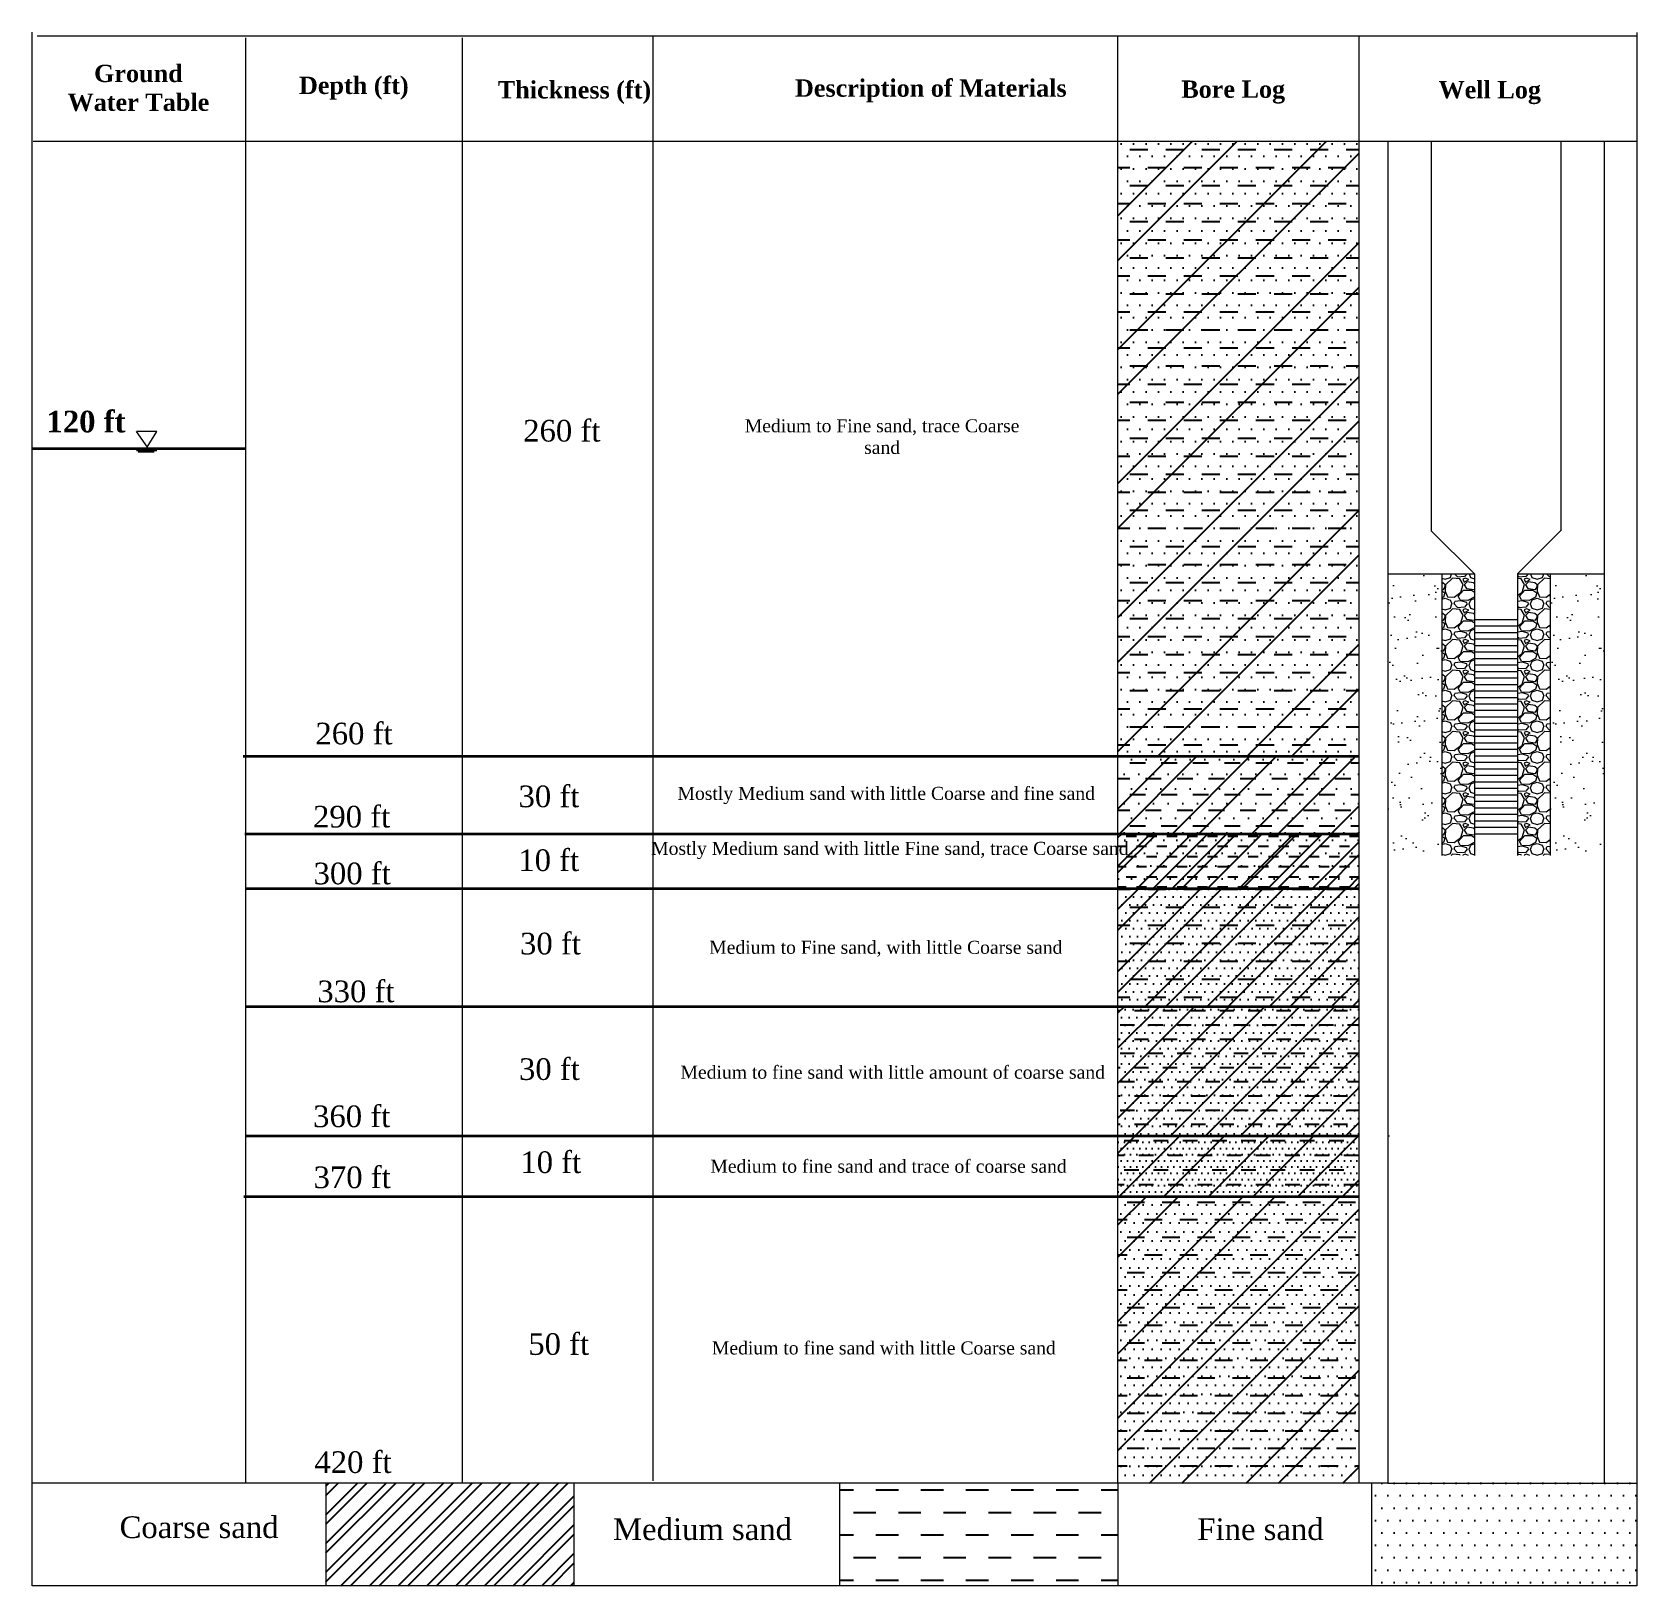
# Model space of a CAD drawing. Header units: inches. Extents: x 2316 to 11212, y 30437 to 39051.
import ezdxf

# ---------------------------------------------------------------- set-up
doc = ezdxf.new("R2010")
doc.units = ezdxf.units.IN
doc.header["$LTSCALE"] = 20
doc.header["$MEASUREMENT"] = 0
doc.layers.add('Boundery wall', color=7, linetype='Continuous', lineweight=35, true_color=0x834a26)
for name, color, linetype, lineweight in [('dimension', 7, 'Continuous', 15), ('Layer1', 98, 'Continuous', 15), ('Layer2', 5, 'Continuous', 15), ('Layer3', 6, 'Continuous', 15), ('Railing', 11, 'Continuous', 15), ('safety grill', 18, 'Continuous', 15), ('stair', 3, 'Continuous', 13)]:
    doc.layers.add(name, color=color, linetype=linetype, lineweight=lineweight)
doc.styles.add('style1', font='times.ttf', dxfattribs={"height": 360})

msp = doc.modelspace()

# ---------------------------------------------------------------- hatches: boundary and pattern name
h = msp.add_hatch()
h.set_pattern_fill('ANSI32', color=0, scale=1400)
h.paths.add_polyline_path([(9671.5, 38447), (8334.5, 38447), (8334.5, 35034.9), (9671.5, 35034.9)])
h = msp.add_hatch()
h.set_pattern_fill('DASH', color=0, scale=800)
h.paths.add_polyline_path([(9671.5, 38447), (8334.5, 38447), (8334.5, 35034.9), (9671.5, 35034.9)])
h = msp.add_hatch()
h.set_pattern_fill('DOTS', color=0, scale=1100)
h.paths.add_polyline_path([(9671.5, 38447), (8334.5, 38447), (8334.5, 35034.9), (9671.5, 35034.9)])
h = msp.add_hatch()
h.set_pattern_fill('DOTS', color=0, scale=1300)
h.paths.add_polyline_path([(9671.5, 35034.9), (8334.5, 35034.9), (8334.5, 34605.2), (9671.5, 34605.2)])
h = msp.add_hatch()
h.set_pattern_fill('ANSI32', color=0, scale=830)
h.paths.add_polyline_path([(9671.5, 35034.9), (8334.5, 35034.9), (8334.5, 34605.2), (9671.5, 34605.2)])
h = msp.add_hatch()
h.set_pattern_fill('DASH', color=0, scale=700)
h.paths.add_polyline_path([(9671.5, 35034.9), (8334.5, 35034.9), (8334.5, 34605.2), (9671.5, 34605.2)])
h = msp.add_hatch()
h.set_pattern_fill('DOTS', color=0, scale=1150)
h.paths.add_polyline_path([(9671.5, 34605.2), (8334.5, 34605.2), (8334.5, 34304), (8574.5, 34304), (9671.5, 34304)])
h = msp.add_hatch()
h.set_pattern_fill('DASH', color=0, scale=450)
h.paths.add_polyline_path([(9671.5, 34605.2), (8334.5, 34605.2), (8334.5, 34304), (8574.5, 34304), (9671.5, 34304)])
h = msp.add_hatch()
h.set_pattern_fill('ANSI32', color=0, scale=900)
h.paths.add_polyline_path([(9671.5, 34605.2), (8334.5, 34605.2), (8334.5, 34304), (8574.5, 34304), (9671.5, 34304)])
h = msp.add_hatch()
h.set_pattern_fill('ANSI31', color=0, scale=1100)
h.paths.add_polyline_path([(9671.5, 33649.5), (8334.5, 33649.5), (8334.5, 32930.5), (9671.5, 32930.5)])
h.paths.add_polyline_path([(9671.5, 34605.2), (8334.5, 34605.2), (8334.5, 34304), (8574.5, 34304), (9671.5, 34304)])
h = msp.add_hatch()
h.set_pattern_fill('ANSI32', color=0, scale=650)
h.paths.add_polyline_path([(9671.5, 34304), (8574.5, 34304), (8334.5, 34304), (8334.5, 33649.5), (9671.5, 33649.5)])
h = msp.add_hatch()
h.set_pattern_fill('DASH', color=0, scale=800)
h.paths.add_polyline_path([(9671.5, 34304), (8574.5, 34304), (8334.5, 34304), (8334.5, 33649.5), (9671.5, 33649.5)])
h = msp.add_hatch()
h.set_pattern_fill('DOTS', color=0, scale=700)
h.paths.add_polyline_path([(9671.5, 34304), (8574.5, 34304), (8334.5, 34304), (8334.5, 33649.5), (9671.5, 33649.5)])
h = msp.add_hatch()
h.set_pattern_fill('DOTS', color=0, scale=689)
h.paths.add_polyline_path([(9671.5, 33649.5), (8334.5, 33649.5), (8334.5, 32930.5), (9671.5, 32930.5)])
h = msp.add_hatch()
h.set_pattern_fill('DASH', color=0, scale=630)
h.paths.add_polyline_path([(9671.5, 33649.5), (8334.5, 33649.5), (8334.5, 32930.5), (9671.5, 32930.5)])
h = msp.add_hatch()
h.set_pattern_fill('ANSI31', color=0, scale=1400)
h.paths.add_polyline_path([(9671.5, 32930.5), (8334.5, 32930.5), (8334.5, 32594.5), (9671.5, 32594.5)])
h = msp.add_hatch()
h.set_pattern_fill('DOTS', color=0, scale=550)
h.paths.add_polyline_path([(9671.5, 32930.5), (8334.5, 32930.5), (8334.5, 32594.5), (9671.5, 32594.5)])
h = msp.add_hatch()
h.set_pattern_fill('DASH', color=0, scale=650)
h.paths.add_polyline_path([(9671.5, 32930.5), (8334.5, 32930.5), (8334.5, 32594.5), (9671.5, 32594.5)])
h = msp.add_hatch()
h.set_pattern_fill('DOTS', color=0, scale=800)
h.paths.add_polyline_path([(9671.5, 32594.5), (8334.5, 32594.5), (8334.5, 31007), (9671.5, 31007)])
h = msp.add_hatch()
h.set_pattern_fill('DASH', color=0, scale=780)
h.paths.add_polyline_path([(9671.5, 32594.5), (8334.5, 32594.5), (8334.5, 31007), (9671.5, 31007)])
h = msp.add_hatch()
h.set_pattern_fill('ANSI32', color=0, scale=1010)
h.paths.add_polyline_path([(9671.5, 32594.5), (8334.5, 32594.5), (8334.5, 31007), (9671.5, 31007)])
h = msp.add_hatch()
h.set_pattern_fill('ANSI32', color=0, scale=300)
h.paths.add_polyline_path([(5319, 31007), (3944, 31007), (3944, 30438), (5319, 30438)])
h = msp.add_hatch()
h.set_pattern_fill('DASH', color=0, scale=999)
h.paths.add_polyline_path([(8334.5, 31007), (6792, 31007), (6792, 30438), (8334.5, 30438)])
h = msp.add_hatch()
h.set_pattern_fill('DOTS', color=0, scale=1100)
h.paths.add_polyline_path([(11211.5, 31007), (9830.5, 31007), (9741, 31007), (9741, 30438), (11211.5, 30438)])
at = {"layer": 'Railing', "true_color": 0x22346e}
h = msp.add_hatch(dxfattribs=at)
h.set_pattern_fill('AR-SAND', color=159, scale=90, style=0)
h.set_pattern_definition([(37.5, (10357.5, 13609.5), (-5.6694, 173.4141), [0, -136.8, 0, -153, 0, -146.25]), (7.5, (10357.5, 13609.5), (159.28, 253.9931), [0, -73.8, 0, -123.3, 0, -47.25]), (327.5, (10246.8, 13609.5), (280.2728, 0.5093), [0, -45, 0, -162, 0, -211.5]), (317.5, (10246.8, 13609.5), (270.5514, 78.9908), [0, -22.5, 0, -106.2, 0, -121.5])])
h.paths.add_polyline_path([(10130.5, 36047), (9830.5, 36047), (9830.5, 34487), (10130.5, 34487)])
at = {"layer": 'Railing', "true_color": 0x636466}
h = msp.add_hatch(dxfattribs=at)
h.set_pattern_fill('GRAVEL', color=251, scale=170, style=0)
h.set_pattern_definition([(228.01279, (10779.9, 13779.5), (-1360, -1530), [22.8711, -2264.245]), (184.96974, (10764.6, 13762.5), (2040, 170), [39.2476, -3885.5072]), (132.510447, (10725.5, 13759.1), (1700, -1870), [27.674, -2739.7255]), (267.27369, (10659.2, 13716.6), (170, 3400), [35.7405, -3538.3049]), (292.833654, (10657.5, 13680.9), (-850, 2040), [35.0463, -3469.5934]), (357.27369, (10671.1, 13648.6), (-3400, 170), [35.7405, -3538.3049]), (37.69424, (10706.8, 13646.9), (-2210, -1700), [47.2649, -4679.2243]), (72.25533, (10744.2, 13675.8), (1190, 3740), [44.623, -4417.6747]), (121.429566, (10757.8, 13718.3), (-1360, 2210), [35.8615, -3550.2924]), (175.23636, (10739.1, 13748.9), (1870, -170), [40.9414, -2006.1296]), (222.397438, (10698.3, 13752.3), (-2040, -1870), [52.9462, -5241.6738]), (138.814075, (10827.5, 13714.9), (-1190, 1020), [18.0712, -1789.0536]), (171.469234, (10813.9, 13726.8), (2210, -340), [34.3803, -3403.6569]), (225, (10779.9, 13731.9), (-2e-14, -170), [24.0416, -216.3747]), (203.19859, (10768, 13752.3), (850, 340), [12.9469, -1281.7346]), (291.80141, (10756.1, 13747.2), (-170, 510), [18.3095, -897.1685]), (30.96376, (10762.9, 13730.2), (510, 340), [29.7379, -961.5239]), (161.56505, (10788.4, 13745.5), (340, -170), [21.5035, -516.0837]), (16.38954, (10657.5, 13747.2), (1700, 510), [30.124, -2982.2837]), (70.346176, (10686.4, 13755.7), (-680, -1870), [25.2724, -2501.9593]), (293.19859, (10788.4, 13779.5), (-340, 850), [25.8936, -1268.7879]), (343.61046, (10798.6, 13755.7), (-1700, 510), [30.124, -2982.2837]), (339.44395, (10657.5, 13641.8), (-850, 340), [29.0496, -1423.431]), (294.77514, (10684.7, 13631.6), (-850, 1870), [24.3403, -2409.6893]), (66.80141, (10790.1, 13609.5), (340, 850), [25.8936, -1268.7879]), (17.354025, (10800.3, 13633.3), (-2210, -680), [28.4973, -2821.222]), (69.44395, (10706.8, 13609.5), (-340, -850), [14.5248, -1437.9558]), (101.30993, (10779.9, 13609.5), (-170, 680), [8.6683, -858.165]), (165.96376, (10778.2, 13618), (510, -170), [35.0463, -665.8816]), (186.009006, (10744.2, 13626.5), (1700, 170), [32.4785, -3215.3669]), (303.69007, (10762.9, 13714.9), (-170, 340), [24.5177, -588.426]), (353.157227, (10776.5, 13694.5), (2890, -340), [42.805, -4237.6856]), (60.9454, (10819, 13689.4), (-680, -1190), [17.5025, -1732.7546]), (90, (10827.5, 13704.7), (-170, 170), [10.2, -159.8]), (120.25644, (10740.8, 13631.6), (680, -1190), [23.6171, -2338.0984]), (48.01279, (10728.9, 13652), (1360, 1530), [45.7422, -2241.3738]), (0, (10759.5, 13686), (170, 170), [44.2, -125.8]), (325.304846, (10803.7, 13686), (1700, -1190), [26.8794, -2661.0566]), (254.0546, (10825.8, 13670.7), (-170, -680), [24.7523, -1212.8663]), (207.645975, (10819, 13646.9), (-3230, -1700), [40.301, -3989.8106]), (175.42608, (10783.3, 13628.2), (-2210, 170), [42.6358, -4220.9425])])
h.paths.add_polyline_path([(10730.5, 36047), (10550.5, 36047), (10550.5, 34487), (10730.5, 34487)])
h.paths.add_polyline_path([(10310.5, 36047), (10130.5, 36047), (10130.5, 34487), (10310.5, 34487)])
at = {"layer": 'Railing', "true_color": 0x22346e}
h = msp.add_hatch(dxfattribs=at)
h.set_pattern_fill('AR-SAND', color=159, scale=90, style=0)
h.set_pattern_definition([(37.5, (11257.5, 13609.5), (-5.6694, 173.4141), [0, -136.8, 0, -153, 0, -146.25]), (7.5, (11257.5, 13609.5), (159.28, 253.9931), [0, -73.8, 0, -123.3, 0, -47.25]), (327.5, (11146.8, 13609.5), (280.2728, 0.5093), [0, -45, 0, -162, 0, -211.5]), (317.5, (11146.8, 13609.5), (270.5514, 78.9908), [0, -22.5, 0, -106.2, 0, -121.5])])
h.paths.add_polyline_path([(11030.5, 36047), (10730.5, 36047), (10730.5, 34487), (11030.5, 34487)])
at = {"layer": 'stair'}
h = msp.add_hatch(dxfattribs=at)
h.set_pattern_fill('_USER', color=256, scale=36, style=0, pattern_type=0)
h.set_pattern_definition([(0, (10310.5, 34607), (0, 36), [])])
h.paths.add_polyline_path([(10550.5, 35807), (10310.5, 35807), (10310.5, 34607), (10550.5, 34607)])

# ---------------------------------------------------------------- linework, layer by layer
at = {"layer": 'Boundery wall'}
for p, q in [((3499.5, 36740), (2316, 36740)), ((9671.5, 35034.9), (3485.7, 35034.9)), ((9671.5, 34605.2), (3494.7, 34605.2)), ((3499.5, 34605.2), (3499.5, 34605.2)), ((3499.5, 34605.2), (3499.5, 34605.2)), ((3499.5, 34605.2), (3499.5, 34605.2)), ((3499.5, 34605.2), (3499.5, 34605.2)), ((3499.5, 34605.2), (3499.5, 34605.2)), ((3499.5, 34304), (8574.5, 34304)), ((8574.5, 34304), (9671.5, 34304)), ((3499.5, 33649.5), (9671.5, 33649.5)), ((9671.5, 32930.5), (3501, 32930.5)), ((9671.5, 32594.5), (3489, 32594.5))]:
    msp.add_line(p, q, dxfattribs=at)
at = {"layer": 'Defpoints'}
msp.add_line((2894.4, 36733), (3006.9, 36733), dxfattribs=at)
at = {"layer": 'dimension'}
for p, q in [((2892.9, 36836), (2953.9, 36750)), ((3007.4, 36836), (2893.9, 36836)), ((2953.9, 36750), (3007.4, 36836))]:
    msp.add_line(p, q, dxfattribs=at)
at = {"layer": 'Layer1'}
for p, q in [((2322.5, 38447), (11211.5, 38447)), ((9830.5, 38446), (9830.5, 31007)), ((11030.5, 38447), (11030.5, 31007)), ((9830.5, 31007), (11211.5, 31007))]:
    msp.add_line(p, q, dxfattribs=at)
at = {"layer": 'Layer2'}
for p, q in [((9830.5, 36047), (10310.5, 36047)), ((10130.5, 36047), (10130.5, 34487)), ((10310.5, 36047), (10310.5, 34487)), ((10550.5, 36047), (11030.5, 36047)), ((10550.5, 36047), (10550.5, 34487)), ((10730.5, 36047), (10730.5, 34487))]:
    msp.add_line(p, q, dxfattribs=at)
at = {"layer": 'Layer3'}
for p, q in [((10070.5, 38447), (10070.5, 36287)), ((10790.5, 38447), (10790.5, 36287)), ((10070.5, 36287), (10310.5, 36047)), ((10790.5, 36288), (10550.5, 36047))]:
    msp.add_line(p, q, dxfattribs=at)
at = {"layer": 'Railing'}
for p, q in [((9830.7, 34605.2), (9830.5, 34605.2)), ((9839.5, 32930.5), (9830.5, 32930.5)), ((9831, 32594.5), (9830.5, 32594.5)), ((9830.5, 31007), (2316, 31007))]:
    msp.add_line(p, q, dxfattribs=at)
at = {"layer": 'safety grill'}
for p, q in [((2316, 30438), (2316, 39051)), ((2343.5, 39031), (11208.5, 39031)), ((3499.5, 39019), (3499.5, 31007.4)), ((4699.5, 39019), (4699.5, 31007)), ((5756, 39031), (5756, 31019.4)), ((11211.5, 39048.5), (11211.5, 30438)), ((8334.5, 31007), (8334.5, 38447)), ((9671.5, 31007), (9671.5, 38447)), ((9671.5, 31007), (9671.5, 38447)), ((9671.5, 31007), (9671.5, 38447)), ((2904, 36723.5), (2992.5, 36723.5)), ((3944, 31007), (3944, 30438)), ((5319, 31007), (5319, 30438)), ((6792, 31008), (6792, 30438)), ((8334.5, 31008.5), (8334.5, 30438)), ((9741, 31007.4), (9741, 30437)), ((11211.5, 30438), (2316, 30438))]:
    msp.add_line(p, q, dxfattribs=at)
at = {"layer": 'safety grill', "color": 0}
for p, q in [((8334.5, 38447), (8334.5, 39031)), ((9671.5, 38447), (9671.5, 39031))]:
    msp.add_line(p, q, dxfattribs=at)
at = {"layer": 'stair'}
msp.add_line((10310.5, 34607), (10550.5, 34607), dxfattribs=at)

# ---------------------------------------------------------------- texts
at = {"layer": 'safety grill', "attachment_point": 1, "style": 'style1'}
for s, insert, char_height, width in [('\\pxqc;{\\fTimes New Roman|b1|i0|c0|p18;Ground Water Table}', (2503.3, 38870.1), 96, 804), ('{\\fTimes New Roman|b1|i0|c0|p18;Depth (ft)}', (3795.3, 38803.7), 96, 845), ('{\\fTimes New Roman|b1|i0|c0|p18;Thickness (ft)}', (4897.3, 38779), 96, 912), ('{\\fTimes New Roman|b1|i0|c0|p18;Description of Materials}', (6544.5, 38788.8), 96, 1591.5), ('{\\fTimes New Roman|b1|i0|c0|p18;Well Log}', (10111.8, 38779.6), 96, 1085.5), ('{\\fTimes New Roman|b1|i0|c0|p18;Bore Log}', (8685.8, 38782.7), 96, 1044.5), ('{\\fTimes New Roman|b1|i0|c0|p18;120 ft}', (2395.6, 36951.8), 120, 479.338), ('260 ft', (5038.1, 36901), 120, 809), ('\\pxqc;Medium to Fine sand, trace Coarse sand', (6236.1, 36904.4), 72, 1583), ('260 ft', (3886.3, 35222.4), 120, 809), ('30 ft', (5012.2, 34874), 120, 603.5), ('\\pxqc;Mostly Medium sand with little Coarse and fine sand', (5793.2, 34866.7), 72, 2514.885), ('290 ft', (3873.2, 34761.5), 120, 568.5), ('10 ft', (5011.2, 34520.2), 120, 514.5), ('\\pxqc;Mostly Medium sand with little Fine sand, trace Coarse sand', (5813.2, 34561.8), 72, 2514.885), ('300 ft', (3876.1, 34446.6), 120, 463), ('30 ft', (5020.7, 34058), 120, 515), ('Medium to Fine sand, with little Coarse sand', (6069.6, 34013.2), 72, 1954.5), ('330 ft', (3897, 33792.8), 120, 532), ('30 ft', (5014.9, 33362.1), 120, 515), ('Medium to fine sand with little amount of coarse sand', (5910.2, 33320.8), 72, 2547.5), ('360 ft', (3873.5, 33100.3), 120, 711.5), ('10 ft', (5022.4, 32845.9), 120, 514.5), ('370 ft', (3876.1, 32762.2), 120, 489.5), ('Medium to fine sand and trace of coarse sand', (6075.9, 32799.5), 72, 2209), ('50 ft', (5066.4, 31837.9), 120, 514.5), ('Medium to fine sand with little Coarse sand', (6084.4, 31792.2), 72, 2209), ('420 ft', (3880.8, 31183.1), 120, 550.5), ('{\\H1.25x;Coarse sand}', (2801, 30822.6), 96, 880.955), ('\\pt360;Medium sand', (5536.1, 30811.4), 120, 1028.758), ('Fine sand', (8775, 30811.4), 120, 805.695)]:
    msp.add_mtext(s, dxfattribs=dict(at, insert=insert, char_height=char_height, width=width))

doc.saveas('drawing.dxf')
